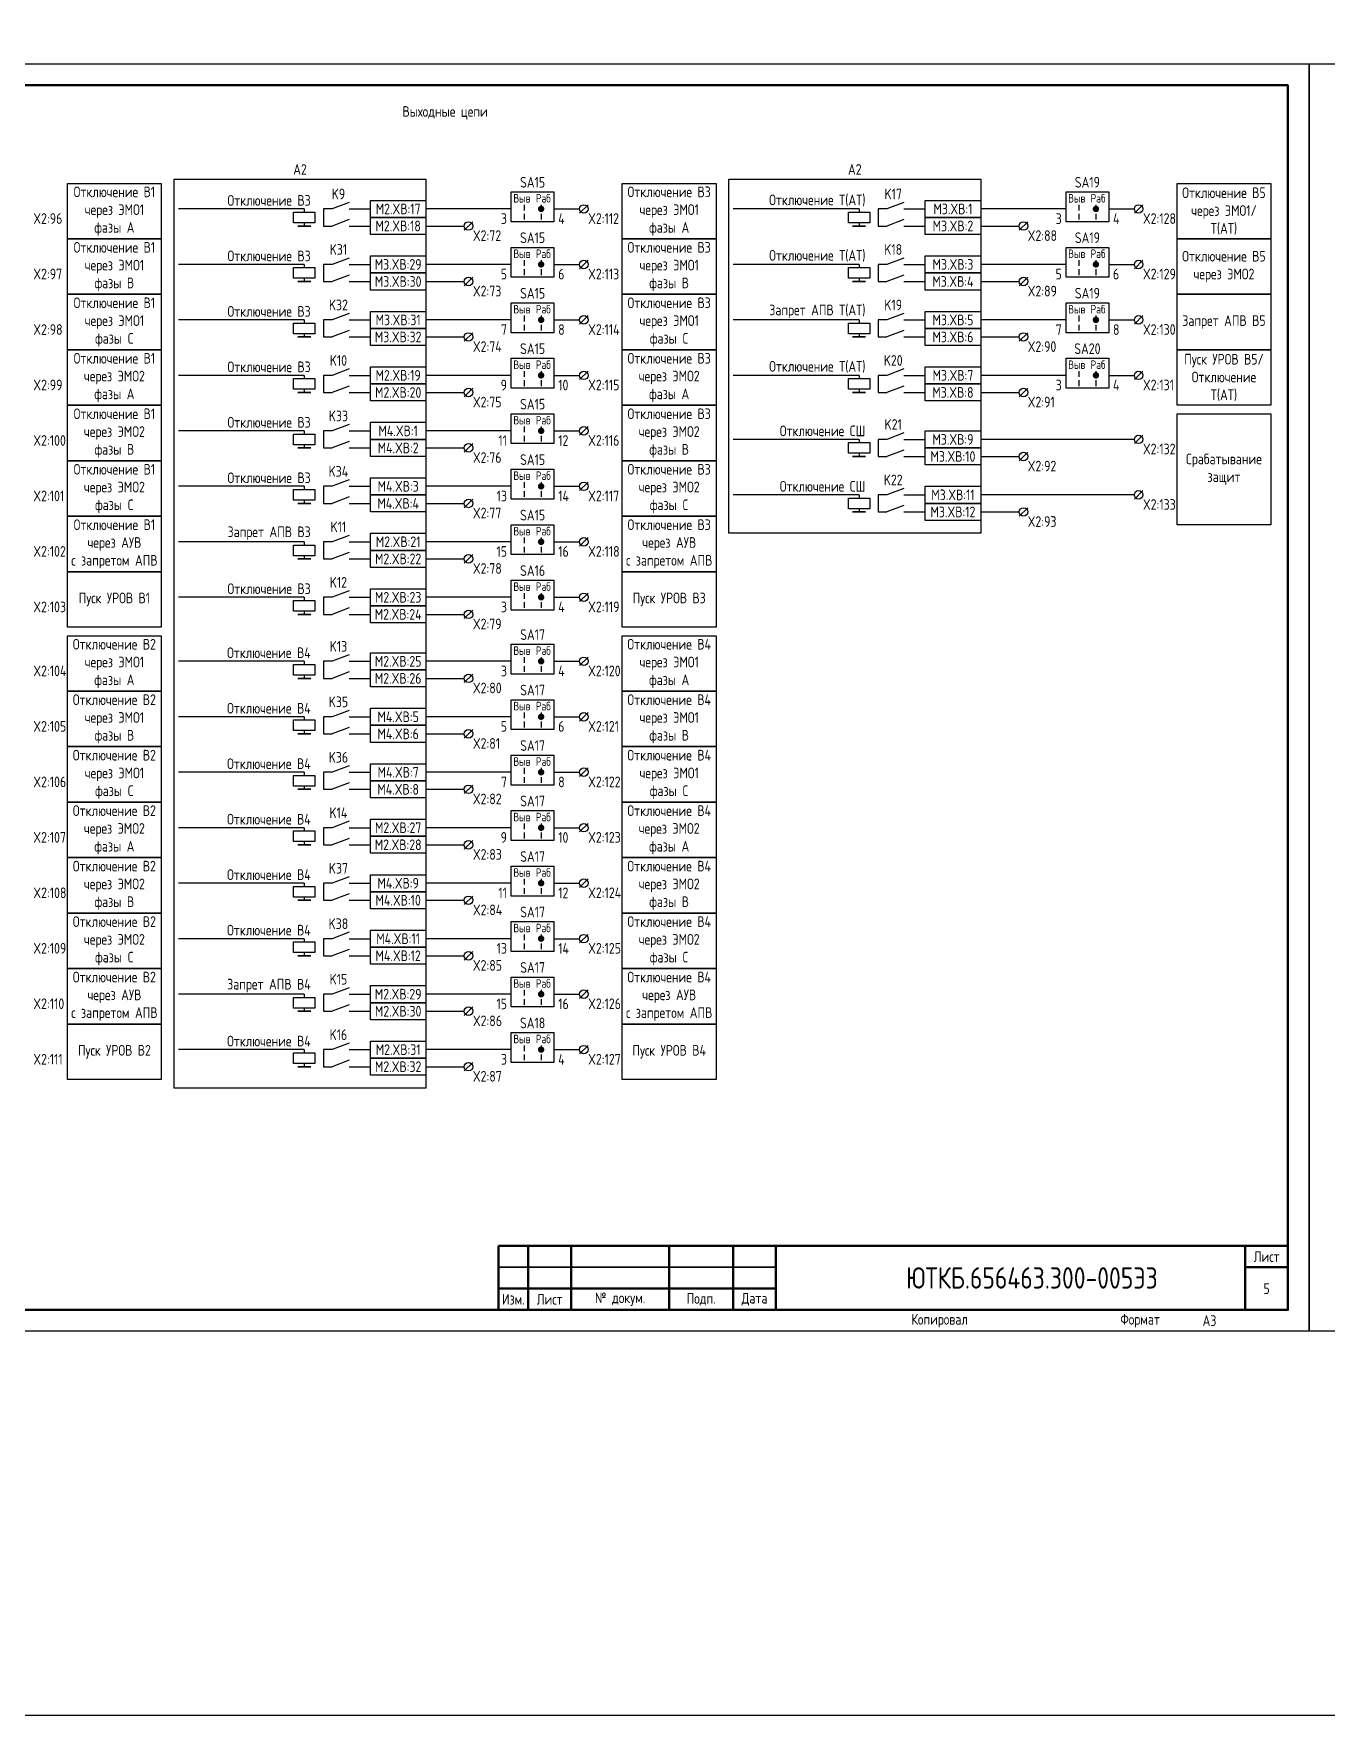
# Model space of a CAD drawing. Header units: millimetres. Extents: x -1102 to 3953, y -90 to 618.
# Drawn here: x 1801.1 to 2104, y -90 to 304.1 of the extents above; entities that cross this region are included whole.
import ezdxf

# ---------------------------------------------------------------- set-up
doc = ezdxf.new("R2010")
doc.units = ezdxf.units.MM
doc.styles.add('Gost_type_A', font='GOST_0.TTF')

# ---------------------------------------------------------------- blocks, each defined once
blk = doc.blocks.new('Формат_А3')
blk.add_lwpolyline([(-420, 297), (0, 297), (0, 0), (-420, 0)], close=True)
at = {"lineweight": 50}
blk.add_lwpolyline([(-400, 292), (-5, 292), (-5, 5), (-400, 5)], close=True, dxfattribs=at)
blk = doc.blocks.new('Штамп малый нижний')
at = {"lineweight": 50}
for points in [[(-185, 15), (-178, 15), (-178, 5), (-185, 5)], [(-178, 15), (-168, 15), (-168, 5), (-178, 5)], [(-168, 15), (-145, 15), (-145, 5), (-168, 5)], [(-145, 15), (-130, 15), (-130, 5), (-145, 5)], [(-130, 15), (-120, 15), (-120, 5), (-130, 5)], [(-120, 15), (-10, 15), (-10, 0), (-120, 0)], [(-10, 15), (0, 15), (0, 10), (-10, 10)], [(-10, 10), (0, 10), (0, 0), (-10, 0)], [(-185, 5), (-178, 5), (-178, 0), (-185, 0)], [(-178, 5), (-168, 5), (-168, 0), (-178, 0)], [(-168, 5), (-145, 5), (-145, 0), (-168, 0)], [(-145, 5), (-130, 5), (-130, 0), (-145, 0)], [(-130, 5), (-120, 5), (-120, 0), (-130, 0)]]:
    blk.add_lwpolyline(points, close=True, dxfattribs=at)
for points in [[(-185, 15), (-178, 15), (-178, 10), (-185, 10)], [(-178, 15), (-168, 15), (-168, 10), (-178, 10)], [(-168, 15), (-145, 15), (-145, 10), (-168, 10)], [(-145, 15), (-130, 15), (-130, 10), (-145, 10)], [(-130, 15), (-120, 15), (-120, 10), (-130, 10)], [(-185, 10), (-178, 10), (-178, 5), (-185, 5)], [(-178, 10), (-168, 10), (-168, 5), (-178, 5)], [(-168, 10), (-145, 10), (-145, 5), (-168, 5)], [(-145, 10), (-130, 10), (-130, 5), (-145, 5)], [(-130, 10), (-120, 10), (-120, 5), (-130, 5)]]:
    blk.add_lwpolyline(points, close=True)
at = {"char_height": 2.5, "style": 'Gost_type_A'}
for s, insert, width, attachment_point in [('Лист', (-5, 12.5), 10, 5), ('№ докум.', (-156.5, 2.5), 23, 5), ('Подп.', (-137.5, 2.5), 15, 5), ('Дата', (-125, 2.5), 10, 5), ('Изм.', (-181.5, 2.5), 7, 5), ('Лист', (-173, 2.5), 10, 5), ('Копировал', (-75, -2.53), 13.1202, 6), ('Формат', (-30, -2.53), 13.1202, 6)]:
    blk.add_mtext(s, dxfattribs=dict(at, insert=insert, width=width, attachment_point=attachment_point))
blk = doc.blocks.new('POINT')
at = {"const_width": 0.75}
blk.add_lwpolyline([(-0.375, 0, 1), (0.375, 0, 1)], format="xyb", close=True, dxfattribs=at)
blk = doc.blocks.new('Переключатель_положение')
for p, q in [((2, 1), (2, -0.34)), ((2, -1.14), (2, -2.49))]:
    blk.add_line(p, q)

msp = doc.modelspace()

# ---------------------------------------------------------------- linework, layer by layer
at = {"ltscale": 4.32}
for p, q in [((1875, 264.5), (1871, 263)), ((2005, 264.5), (2001, 263)), ((1875, 260.5), (1871, 259)), ((2005, 260.5), (2001, 259)), ((1875, 251.5), (1871, 250)), ((2005, 251.5), (2001, 250)), ((1875, 247.5), (1871, 246)), ((2005, 247.5), (2001, 246)), ((1875, 238.5), (1871, 237)), ((2005, 238.5), (2001, 237)), ((1875, 234.5), (1871, 233)), ((2005, 234.5), (2001, 233)), ((1875, 225.5), (1871, 224)), ((2005, 225.5), (2001, 224)), ((1875, 221.5), (1871, 220)), ((2005, 221.5), (2001, 220)), ((1875, 212.5), (1871, 211)), ((2005, 210.5), (2001, 209)), ((1875, 208.5), (1871, 207)), ((2005, 206.5), (2001, 205)), ((1875, 199.5), (1871, 198)), ((2005, 197.5), (2001, 196)), ((1875, 195.5), (1871, 194)), ((2005, 193.5), (2001, 192)), ((1875, 186.5), (1871, 185)), ((1875, 182.5), (1871, 181)), ((1875, 173.5), (1871, 172)), ((1875, 169.5), (1871, 168)), ((1875, 158.5), (1871, 157)), ((1875, 154.5), (1871, 153)), ((1875, 145.5), (1871, 144)), ((1875, 141.5), (1871, 140)), ((1875, 132.5), (1871, 131)), ((1875, 128.5), (1871, 127)), ((1875, 119.5), (1871, 118)), ((1875, 115.5), (1871, 114)), ((1875, 106.5), (1871, 105)), ((1875, 102.5), (1871, 101)), ((1875, 93.5), (1871, 92)), ((1875, 89.5), (1871, 88)), ((1875, 80.5), (1871, 79)), ((1875, 76.5), (1871, 75)), ((1875, 67.5), (1871, 66)), ((1875, 63.5), (1871, 62))]:
    msp.add_line(p, q, dxfattribs=at)
for p, q in [((1864.5, 263), (1835, 263)), ((1864.5, 263), (1864.5, 262.25)), ((1913, 263), (1893, 263)), ((1931.01, 264), (1929.01, 262)), ((1994.5, 263), (1965, 263)), ((1994.5, 263), (1994.5, 262.25)), ((2043, 263), (2023, 263)), ((2061.01, 264), (2059.01, 262)), ((1864.5, 259.75), (1864.5, 259)), ((1893, 259), (1902, 259)), ((1904, 260), (1902, 258)), ((1994.5, 259.75), (1994.5, 259)), ((2023, 259), (2032, 259)), ((2034.01, 260), (2032.01, 258)), ((1864.5, 250), (1835, 250)), ((1864.5, 250), (1864.5, 249.25)), ((1913, 250), (1893, 250)), ((1931.01, 251), (1929.01, 249)), ((1994.5, 250), (1965, 250)), ((1994.5, 250), (1994.5, 249.25)), ((2043, 250), (2023, 250)), ((2061.01, 251), (2059.01, 249)), ((1864.5, 246.75), (1864.5, 246)), ((1893, 246), (1902, 246)), ((1904, 247), (1902, 245)), ((1994.5, 246.75), (1994.5, 246)), ((2023, 246), (2032, 246)), ((2034.01, 247), (2032.01, 245)), ((1864.5, 237), (1835, 237)), ((1864.5, 237), (1864.5, 236.25)), ((1913, 237), (1893, 237)), ((1931.01, 238), (1929.01, 236)), ((1994.5, 237), (1965, 237)), ((1994.5, 237), (1994.5, 236.25)), ((2043, 237), (2023, 237)), ((2061.01, 238), (2059.01, 236)), ((1864.5, 233.75), (1864.5, 233)), ((1893, 233), (1902, 233)), ((1904, 234), (1902, 232)), ((1994.5, 233.75), (1994.5, 233)), ((2023, 233), (2032, 233)), ((2034.01, 234), (2032.01, 232)), ((1931.01, 225), (1929.01, 223)), ((2061.01, 225), (2059.01, 223)), ((1864.5, 224), (1835, 224)), ((1864.5, 224), (1864.5, 223.25)), ((1864.5, 220.75), (1864.5, 220)), ((1913, 224), (1893, 224)), ((1904, 221), (1902, 219)), ((1994.5, 224), (1965, 224)), ((1994.5, 224), (1994.5, 223.25)), ((1994.5, 220.75), (1994.5, 220)), ((2043, 224), (2023, 224)), ((2034.01, 221), (2032.01, 219)), ((1893, 220), (1902, 220)), ((2023, 220), (2032, 220)), ((1864.5, 211), (1835, 211)), ((1864.5, 211), (1864.5, 210.25)), ((1913, 211), (1893, 211)), ((1931.01, 212), (1929.01, 210)), ((1994.5, 209), (1965, 209)), ((1994.5, 209), (1994.5, 208.25)), ((2059, 209), (2023, 209)), ((2061.01, 210), (2059.01, 208)), ((1864.5, 207.75), (1864.5, 207)), ((1893, 207), (1902, 207)), ((1904, 208), (1902, 206)), ((1994.5, 205.75), (1994.5, 205)), ((2023, 205), (2032, 205)), ((2034.01, 206), (2032.01, 204)), ((1864.5, 198), (1835, 198)), ((1864.5, 198), (1864.5, 197.25)), ((1913, 198), (1893, 198)), ((1931.01, 199), (1929.01, 197)), ((1864.5, 194.75), (1864.5, 194)), ((1893, 194), (1902, 194)), ((1904, 195), (1902, 193)), ((1994.5, 196), (1965, 196)), ((1994.5, 196), (1994.5, 195.25)), ((2059, 196), (2023, 196)), ((2061.01, 197), (2059.01, 195)), ((1994.5, 192.75), (1994.5, 192)), ((2023, 192), (2032, 192)), ((2034.01, 193), (2032.01, 191)), ((1931.01, 186), (1929.01, 184)), ((1864.5, 185), (1835, 185)), ((1864.5, 185), (1864.5, 184.25)), ((1864.5, 181.75), (1864.5, 181)), ((1913, 185), (1893, 185)), ((1904, 182), (1902, 180)), ((1893, 181), (1902, 181)), ((1864.5, 172), (1835, 172)), ((1864.5, 172), (1864.5, 171.25)), ((1913, 172), (1893, 172)), ((1931.01, 173), (1929.01, 171)), ((1864.5, 168.75), (1864.5, 168)), ((1893, 168), (1902, 168)), ((1904, 169), (1902, 167)), ((1931.01, 158), (1929.01, 156)), ((1864.5, 157), (1835, 157)), ((1864.5, 157), (1864.5, 156.25)), ((1864.5, 153.75), (1864.5, 153)), ((1913, 157), (1893, 157)), ((1904, 154), (1902, 152)), ((1893, 153), (1902, 153)), ((1864.5, 144), (1835, 144)), ((1864.5, 144), (1864.5, 143.25)), ((1913, 144), (1893, 144)), ((1931.01, 145), (1929.01, 143)), ((1864.5, 140.75), (1864.5, 140)), ((1893, 140), (1902, 140)), ((1904, 141), (1902, 139)), ((1864.5, 131), (1835, 131)), ((1864.5, 131), (1864.5, 130.25)), ((1913, 131), (1893, 131)), ((1931.01, 132), (1929.01, 130)), ((1864.5, 127.75), (1864.5, 127)), ((1893, 127), (1902, 127)), ((1904, 128), (1902, 126)), ((1931.01, 119), (1929.01, 117)), ((1864.5, 118), (1835, 118)), ((1864.5, 118), (1864.5, 117.25)), ((1864.5, 114.75), (1864.5, 114)), ((1913, 118), (1893, 118)), ((1904, 115), (1902, 113)), ((1893, 114), (1902, 114)), ((1864.5, 105), (1835, 105)), ((1864.5, 105), (1864.5, 104.25)), ((1913, 105), (1893, 105)), ((1931.01, 106), (1929.01, 104)), ((1864.5, 101.75), (1864.5, 101)), ((1893, 101), (1902, 101)), ((1904, 102), (1902, 100)), ((1864.5, 92), (1835, 92)), ((1864.5, 92), (1864.5, 91.25)), ((1913, 92), (1893, 92)), ((1931.01, 93), (1929.01, 91)), ((1864.5, 88.75), (1864.5, 88)), ((1893, 88), (1902, 88)), ((1904, 89), (1902, 87)), ((1864.5, 79), (1835, 79)), ((1864.5, 79), (1864.5, 78.25)), ((1913, 79), (1893, 79)), ((1931.01, 80), (1929.01, 78)), ((1864.5, 75.75), (1864.5, 75)), ((1893, 75), (1902, 75)), ((1904, 76), (1902, 74)), ((1931.01, 67), (1929.01, 65)), ((1864.5, 66), (1835, 66)), ((1864.5, 66), (1864.5, 65.25)), ((1913, 66), (1893, 66)), ((1864.5, 62.75), (1864.5, 62)), ((1893, 62), (1902, 62)), ((1904, 63), (1902, 61))]:
    msp.add_line(p, q)
at = {"ltscale": 1.08}
for p, q in [((1871, 263), (1869, 263)), ((1869, 263), (1869, 259)), ((1875, 263), (1880, 263)), ((2001, 263), (1999, 263)), ((1999, 263), (1999, 259)), ((2005, 263), (2010, 263)), ((1869, 259), (1871, 259)), ((1875, 259), (1880, 259)), ((1999, 259), (2001, 259)), ((2005, 259), (2010, 259)), ((1871, 250), (1869, 250)), ((1869, 250), (1869, 246)), ((1875, 250), (1880, 250)), ((2001, 250), (1999, 250)), ((1999, 250), (1999, 246)), ((2005, 250), (2010, 250)), ((1869, 246), (1871, 246)), ((1875, 246), (1880, 246)), ((1999, 246), (2001, 246)), ((2005, 246), (2010, 246)), ((1871, 237), (1869, 237)), ((1869, 237), (1869, 233)), ((1875, 237), (1880, 237)), ((2001, 237), (1999, 237)), ((1999, 237), (1999, 233)), ((2005, 237), (2010, 237)), ((1869, 233), (1871, 233)), ((1875, 233), (1880, 233)), ((1999, 233), (2001, 233)), ((2005, 233), (2010, 233)), ((1871, 224), (1869, 224)), ((1869, 224), (1869, 220)), ((1875, 224), (1880, 224)), ((2001, 224), (1999, 224)), ((1999, 224), (1999, 220)), ((2005, 224), (2010, 224)), ((1869, 220), (1871, 220)), ((1875, 220), (1880, 220)), ((1999, 220), (2001, 220)), ((2005, 220), (2010, 220)), ((1871, 211), (1869, 211)), ((1869, 211), (1869, 207)), ((1875, 211), (1880, 211)), ((2001, 209), (1999, 209)), ((1999, 209), (1999, 205)), ((2005, 209), (2010, 209)), ((1869, 207), (1871, 207)), ((1875, 207), (1880, 207)), ((1999, 205), (2001, 205)), ((2005, 205), (2010, 205)), ((1871, 198), (1869, 198)), ((1869, 198), (1869, 194)), ((1875, 198), (1880, 198)), ((1869, 194), (1871, 194)), ((1875, 194), (1880, 194)), ((2001, 196), (1999, 196)), ((1999, 196), (1999, 192)), ((2005, 196), (2010, 196)), ((1999, 192), (2001, 192)), ((2005, 192), (2010, 192)), ((1871, 185), (1869, 185)), ((1869, 185), (1869, 181)), ((1875, 185), (1880, 185)), ((1869, 181), (1871, 181)), ((1875, 181), (1880, 181)), ((1871, 172), (1869, 172)), ((1869, 172), (1869, 168)), ((1875, 172), (1880, 172)), ((1869, 168), (1871, 168)), ((1875, 168), (1880, 168)), ((1871, 157), (1869, 157)), ((1869, 157), (1869, 153)), ((1875, 157), (1880, 157)), ((1869, 153), (1871, 153)), ((1875, 153), (1880, 153)), ((1871, 144), (1869, 144)), ((1869, 144), (1869, 140)), ((1875, 144), (1880, 144)), ((1869, 140), (1871, 140)), ((1875, 140), (1880, 140)), ((1871, 131), (1869, 131)), ((1869, 131), (1869, 127)), ((1875, 131), (1880, 131)), ((1869, 127), (1871, 127)), ((1875, 127), (1880, 127)), ((1871, 118), (1869, 118)), ((1869, 118), (1869, 114)), ((1875, 118), (1880, 118)), ((1869, 114), (1871, 114)), ((1875, 114), (1880, 114)), ((1871, 105), (1869, 105)), ((1869, 105), (1869, 101)), ((1875, 105), (1880, 105)), ((1869, 101), (1871, 101)), ((1875, 101), (1880, 101)), ((1871, 92), (1869, 92)), ((1869, 92), (1869, 88)), ((1875, 92), (1880, 92)), ((1869, 88), (1871, 88)), ((1875, 88), (1880, 88)), ((1871, 79), (1869, 79)), ((1869, 79), (1869, 75)), ((1875, 79), (1880, 79)), ((1869, 75), (1871, 75)), ((1875, 75), (1880, 75)), ((1871, 66), (1869, 66)), ((1869, 66), (1869, 62)), ((1875, 66), (1880, 66)), ((1869, 62), (1871, 62)), ((1875, 62), (1880, 62))]:
    msp.add_line(p, q, dxfattribs=at)
at = {"ltscale": 4}
for p, q in [((1923, 263), (1929.01, 263)), ((2053, 263), (2059.01, 263)), ((1923, 250), (1929.01, 250)), ((2053, 250), (2059.01, 250)), ((1923, 237), (1929.01, 237)), ((2053, 237), (2059.01, 237)), ((1923, 224), (1929.01, 224)), ((2053, 224), (2059.01, 224)), ((1923, 211), (1929.01, 211)), ((1923, 198), (1929.01, 198)), ((1923, 185), (1929.01, 185)), ((1923, 172), (1929.01, 172)), ((1923, 157), (1929.01, 157)), ((1923, 144), (1929.01, 144)), ((1923, 131), (1929.01, 131)), ((1923, 118), (1929.01, 118)), ((1923, 105), (1929.01, 105)), ((1923, 92), (1929.01, 92)), ((1923, 79), (1929.01, 79)), ((1923, 66), (1929.01, 66))]:
    msp.add_line(p, q, dxfattribs=at)
for points in [[(-1102, 618), (3953, 618), (3953, -90), (-1102, -90)], [(1809, 269), (1831, 269), (1831, 256), (1809, 256)], [(1834, 270), (1893, 270), (1893, 57), (1834, 57)], [(1939, 269), (1961, 269), (1961, 256), (1939, 256)], [(1964, 270), (2023, 270), (2023, 187), (1964, 187)], [(2069, 269), (2091, 269), (2091, 256), (2069, 256)], [(1880, 265), (1893, 265), (1893, 261), (1880, 261)], [(1913, 267), (1923, 267), (1923, 260), (1913, 260)], [(2010, 265), (2023, 265), (2023, 261), (2010, 261)], [(2043, 267), (2053, 267), (2053, 260), (2043, 260)], [(1867, 262.25), (1867, 259.75), (1862, 259.75), (1862, 262.25)], [(1880, 261), (1893, 261), (1893, 257), (1880, 257)], [(1997, 262.25), (1997, 259.75), (1992, 259.75), (1992, 262.25)], [(2010, 261), (2023, 261), (2023, 257), (2010, 257)], [(1866, 259), (1863, 259)], [(1996, 259), (1993, 259)], [(1809, 256), (1831, 256), (1831, 243), (1809, 243)], [(1913, 254), (1923, 254), (1923, 247), (1913, 247)], [(1939, 256), (1961, 256), (1961, 243), (1939, 243)], [(2043, 254), (2053, 254), (2053, 247), (2043, 247)], [(2069, 256), (2091, 256), (2091, 243), (2069, 243)], [(1867, 249.25), (1867, 246.75), (1862, 246.75), (1862, 249.25)], [(1880, 252), (1893, 252), (1893, 248), (1880, 248)], [(1997, 249.25), (1997, 246.75), (1992, 246.75), (1992, 249.25)], [(2010, 252), (2023, 252), (2023, 248), (2010, 248)], [(1866, 246), (1863, 246)], [(1880, 248), (1893, 248), (1893, 244), (1880, 244)], [(1996, 246), (1993, 246)], [(2010, 248), (2023, 248), (2023, 244), (2010, 244)], [(1809, 243), (1831, 243), (1831, 230), (1809, 230)], [(1913, 241), (1923, 241), (1923, 234), (1913, 234)], [(1939, 243), (1961, 243), (1961, 230), (1939, 230)], [(2043, 241), (2053, 241), (2053, 234), (2043, 234)], [(2069, 243), (2091, 243), (2091, 230), (2069, 230)], [(1880, 239), (1893, 239), (1893, 235), (1880, 235)], [(2010, 239), (2023, 239), (2023, 235), (2010, 235)], [(1867, 236.25), (1867, 233.75), (1862, 233.75), (1862, 236.25)], [(1866, 233), (1863, 233)], [(1880, 235), (1893, 235), (1893, 231), (1880, 231)], [(1997, 236.25), (1997, 233.75), (1992, 233.75), (1992, 236.25)], [(1996, 233), (1993, 233)], [(2010, 235), (2023, 235), (2023, 231), (2010, 231)], [(1809, 230), (1831, 230), (1831, 217), (1809, 217)], [(1939, 230), (1961, 230), (1961, 217), (1939, 217)], [(2069, 230), (2091, 230), (2091, 217), (2069, 217)], [(1880, 226), (1893, 226), (1893, 222), (1880, 222)], [(1913, 228), (1923, 228), (1923, 221), (1913, 221)], [(2010, 226), (2023, 226), (2023, 222), (2010, 222)], [(2043, 228), (2053, 228), (2053, 221), (2043, 221)], [(1867, 223.25), (1867, 220.75), (1862, 220.75), (1862, 223.25)], [(1880, 222), (1893, 222), (1893, 218), (1880, 218)], [(1997, 223.25), (1997, 220.75), (1992, 220.75), (1992, 223.25)], [(2010, 222), (2023, 222), (2023, 218), (2010, 218)], [(1809, 217), (1831, 217), (1831, 204), (1809, 204)], [(1866, 220), (1863, 220)], [(1939, 217), (1961, 217), (1961, 204), (1939, 204)], [(1996, 220), (1993, 220)], [(1880, 213), (1893, 213), (1893, 209), (1880, 209)], [(1913, 215), (1923, 215), (1923, 208), (1913, 208)], [(2069, 215), (2091, 215), (2091, 189), (2069, 189)], [(1867, 210.25), (1867, 207.75), (1862, 207.75), (1862, 210.25)], [(1880, 209), (1893, 209), (1893, 205), (1880, 205)], [(2010, 211), (2023, 211), (2023, 207), (2010, 207)], [(1866, 207), (1863, 207)], [(1997, 208.25), (1997, 205.75), (1992, 205.75), (1992, 208.25)], [(1996, 205), (1993, 205)], [(2010, 207), (2023, 207), (2023, 203), (2010, 203)], [(1809, 204), (1831, 204), (1831, 191), (1809, 191)], [(1913, 202), (1923, 202), (1923, 195), (1913, 195)], [(1939, 204), (1961, 204), (1961, 191), (1939, 191)], [(1867, 197.25), (1867, 194.75), (1862, 194.75), (1862, 197.25)], [(1880, 200), (1893, 200), (1893, 196), (1880, 196)], [(2010, 198), (2023, 198), (2023, 194), (2010, 194)], [(1866, 194), (1863, 194)], [(1880, 196), (1893, 196), (1893, 192), (1880, 192)], [(1997, 195.25), (1997, 192.75), (1992, 192.75), (1992, 195.25)], [(2010, 194), (2023, 194), (2023, 190), (2010, 190)], [(1809, 191), (1831, 191), (1831, 178), (1809, 178)], [(1939, 191), (1961, 191), (1961, 178), (1939, 178)], [(1996, 192), (1993, 192)], [(1880, 187), (1893, 187), (1893, 183), (1880, 183)], [(1913, 189), (1923, 189), (1923, 182), (1913, 182)], [(1867, 184.25), (1867, 181.75), (1862, 181.75), (1862, 184.25)], [(1880, 183), (1893, 183), (1893, 179), (1880, 179)], [(1809, 178), (1831, 178), (1831, 165), (1809, 165)], [(1866, 181), (1863, 181)], [(1939, 178), (1961, 178), (1961, 165), (1939, 165)], [(1880, 174), (1893, 174), (1893, 170), (1880, 170)], [(1913, 176), (1923, 176), (1923, 169), (1913, 169)], [(1867, 171.25), (1867, 168.75), (1862, 168.75), (1862, 171.25)], [(1880, 170), (1893, 170), (1893, 166), (1880, 166)], [(1866, 168), (1863, 168)], [(1809, 163), (1831, 163), (1831, 150), (1809, 150)], [(1939, 163), (1961, 163), (1961, 150), (1939, 150)], [(1880, 159), (1893, 159), (1893, 155), (1880, 155)], [(1913, 161), (1923, 161), (1923, 154), (1913, 154)], [(1867, 156.25), (1867, 153.75), (1862, 153.75), (1862, 156.25)], [(1880, 155), (1893, 155), (1893, 151), (1880, 151)], [(1809, 150), (1831, 150), (1831, 137), (1809, 137)], [(1866, 153), (1863, 153)], [(1939, 150), (1961, 150), (1961, 137), (1939, 137)], [(1880, 146), (1893, 146), (1893, 142), (1880, 142)], [(1913, 148), (1923, 148), (1923, 141), (1913, 141)], [(1867, 143.25), (1867, 140.75), (1862, 140.75), (1862, 143.25)], [(1880, 142), (1893, 142), (1893, 138), (1880, 138)], [(1866, 140), (1863, 140)], [(1809, 137), (1831, 137), (1831, 124), (1809, 124)], [(1913, 135), (1923, 135), (1923, 128), (1913, 128)], [(1939, 137), (1961, 137), (1961, 124), (1939, 124)], [(1867, 130.25), (1867, 127.75), (1862, 127.75), (1862, 130.25)], [(1880, 133), (1893, 133), (1893, 129), (1880, 129)], [(1866, 127), (1863, 127)], [(1880, 129), (1893, 129), (1893, 125), (1880, 125)], [(1809, 124), (1831, 124), (1831, 111), (1809, 111)], [(1939, 124), (1961, 124), (1961, 111), (1939, 111)], [(1880, 120), (1893, 120), (1893, 116), (1880, 116)], [(1913, 122), (1923, 122), (1923, 115), (1913, 115)], [(1867, 117.25), (1867, 114.75), (1862, 114.75), (1862, 117.25)], [(1880, 116), (1893, 116), (1893, 112), (1880, 112)], [(1809, 111), (1831, 111), (1831, 98), (1809, 98)], [(1866, 114), (1863, 114)], [(1939, 111), (1961, 111), (1961, 98), (1939, 98)], [(1880, 107), (1893, 107), (1893, 103), (1880, 103)], [(1913, 109), (1923, 109), (1923, 102), (1913, 102)], [(1867, 104.25), (1867, 101.75), (1862, 101.75), (1862, 104.25)], [(1880, 103), (1893, 103), (1893, 99), (1880, 99)], [(1866, 101), (1863, 101)], [(1809, 98), (1831, 98), (1831, 85), (1809, 85)], [(1913, 96), (1923, 96), (1923, 89), (1913, 89)], [(1939, 98), (1961, 98), (1961, 85), (1939, 85)], [(1867, 91.25), (1867, 88.75), (1862, 88.75), (1862, 91.25)], [(1880, 94), (1893, 94), (1893, 90), (1880, 90)], [(1866, 88), (1863, 88)], [(1880, 90), (1893, 90), (1893, 86), (1880, 86)], [(1809, 85), (1831, 85), (1831, 72), (1809, 72)], [(1913, 83), (1923, 83), (1923, 76), (1913, 76)], [(1939, 85), (1961, 85), (1961, 72), (1939, 72)], [(1880, 81), (1893, 81), (1893, 77), (1880, 77)], [(1867, 78.25), (1867, 75.75), (1862, 75.75), (1862, 78.25)], [(1866, 75), (1863, 75)], [(1880, 77), (1893, 77), (1893, 73), (1880, 73)], [(1809, 72), (1831, 72), (1831, 59), (1809, 59)], [(1939, 72), (1961, 72), (1961, 59), (1939, 59)], [(1880, 68), (1893, 68), (1893, 64), (1880, 64)], [(1913, 70), (1923, 70), (1923, 63), (1913, 63)], [(1867, 65.25), (1867, 62.75), (1862, 62.75), (1862, 65.25)], [(1880, 64), (1893, 64), (1893, 60), (1880, 60)], [(1866, 62), (1863, 62)]]:
    msp.add_lwpolyline(points, close=True)
for centre in [(1930.01, 263), (2060.01, 263), (1903, 259), (2033.01, 259), (1930.01, 250), (2060.01, 250), (1903, 246), (2033.01, 246), (1930.01, 237), (2060.01, 237), (1903, 233), (2033.01, 233), (1930.01, 224), (2060.01, 224), (1903, 220), (2033.01, 220), (1930.01, 211), (2060.01, 209), (1903, 207), (2033.01, 205), (1930.01, 198), (1903, 194), (2060.01, 196), (2033.01, 192), (1930.01, 185), (1903, 181), (1930.01, 172), (1903, 168), (1930.01, 157), (1903, 153), (1930.01, 144), (1903, 140), (1930.01, 131), (1903, 127), (1930.01, 118), (1903, 114), (1930.01, 105), (1903, 101), (1930.01, 92), (1903, 88), (1930.01, 79), (1903, 75), (1930.01, 66), (1903, 62)]:
    msp.add_circle(centre, 1)

# ---------------------------------------------------------------- block references
for name, p in [('Формат_А3', (2100, 0)), ('Формат_А3', (2520, 0)), ('Переключатель_положение', (1914, 263)), ('POINT', (1920, 263)), ('Переключатель_положение', (1918, 263)), ('Переключатель_положение', (2044, 263)), ('POINT', (2050, 263)), ('Переключатель_положение', (2048, 263)), ('Переключатель_положение', (1914, 250)), ('POINT', (1920, 250)), ('Переключатель_положение', (1918, 250)), ('Переключатель_положение', (2044, 250)), ('POINT', (2050, 250)), ('Переключатель_положение', (2048, 250)), ('Переключатель_положение', (1914, 237)), ('POINT', (1920, 237)), ('Переключатель_положение', (1918, 237)), ('Переключатель_положение', (2044, 237)), ('POINT', (2050, 237)), ('Переключатель_положение', (2048, 237)), ('Переключатель_положение', (1914, 224)), ('POINT', (1920, 224)), ('Переключатель_положение', (1918, 224)), ('Переключатель_положение', (2044, 224)), ('POINT', (2050, 224)), ('Переключатель_положение', (2048, 224)), ('Переключатель_положение', (1914, 211)), ('POINT', (1920, 211)), ('Переключатель_положение', (1918, 211)), ('Переключатель_положение', (1914, 198)), ('POINT', (1920, 198)), ('Переключатель_положение', (1918, 198)), ('Переключатель_положение', (1914, 185)), ('POINT', (1920, 185)), ('Переключатель_положение', (1918, 185)), ('Переключатель_положение', (1914, 172)), ('POINT', (1920, 172)), ('Переключатель_положение', (1918, 172)), ('Переключатель_положение', (1914, 157)), ('POINT', (1920, 157)), ('Переключатель_положение', (1918, 157)), ('Переключатель_положение', (1914, 144)), ('POINT', (1920, 144)), ('Переключатель_положение', (1918, 144)), ('Переключатель_положение', (1914, 131)), ('POINT', (1920, 131)), ('Переключатель_положение', (1918, 131)), ('Переключатель_положение', (1914, 118)), ('POINT', (1920, 118)), ('Переключатель_положение', (1918, 118)), ('Переключатель_положение', (1914, 105)), ('POINT', (1920, 105)), ('Переключатель_положение', (1918, 105)), ('Переключатель_положение', (1914, 92)), ('POINT', (1920, 92)), ('Переключатель_положение', (1918, 92)), ('Переключатель_положение', (1914, 79)), ('POINT', (1920, 79)), ('Переключатель_положение', (1918, 79)), ('Переключатель_положение', (1914, 66)), ('Переключатель_положение', (1918, 66)), ('POINT', (1920, 66)), ('Штамп малый нижний', (2095, 5))]:
    msp.add_blockref(name, p)

# ---------------------------------------------------------------- texts
at = {"char_height": 2.5, "line_spacing_factor": 0.9, "style": 'Gost_type_A'}
for s, insert, width, attachment_point in [('Выходные цепи', (1897.5, 285.5), 127, 5), ('A2', (1863.5, 271), 59, 8), ('A2', (1993.5, 271), 59, 8), ('X2:72', (1904, 258), 8, 1), ('X2:88', (2034.01, 258), 8, 1), ('X2:73', (1904, 245), 8, 1), ('X2:89', (2034.01, 245), 8, 1), ('X2:74', (1904, 232), 8, 1), ('X2:90', (2034.01, 232), 8, 1), ('X2:75', (1904, 219), 8, 1), ('X2:91', (2034.01, 219), 8, 1), ('X2:76', (1904, 206), 8, 1), ('X2:92', (2034.01, 204), 8, 1), ('X2:77', (1904, 193), 8, 1), ('X2:93', (2034.01, 191), 8, 1), ('X2:78', (1904, 180), 8, 1), ('X2:79', (1904, 167), 8, 1), ('X2:80', (1904, 152), 8, 1), ('X2:81', (1904, 139), 8, 1), ('X2:82', (1904, 126), 8, 1), ('X2:83', (1904, 113), 8, 1), ('X2:84', (1904, 100), 8, 1), ('X2:85', (1904, 87), 8, 1), ('X2:86', (1904, 74), 8, 1), ('X2:87', (1904, 61), 8, 1)]:
    msp.add_mtext(s, dxfattribs=dict(at, insert=insert, width=width, attachment_point=attachment_point))
at = {"style": 'Gost_type_A'}
for s, insert, char_height, width, attachment_point in [('Отключение В1\\Pчерез ЭМО1\\Pфазы A', (1820, 262.5), 2.5, 21.9988, 5), ('SA15', (1918, 268), 2.5, 10, 8), ('Отключение В3\\Pчерез ЭМО1\\Pфазы A', (1950, 262.5), 2.5, 21.9988, 5), ('SA19', (2048, 268), 2.5, 10, 8), ('Отключение В5 через ЭМО1/\\PТ(АТ)', (2080, 262.5), 2.5, 21.9988, 5), ('Отключение В3', (1866, 265), 2.5, 31.0015, 6), ('K9', (1872.5, 266.5), 2.5, 5, 5), ('M2.XВ:17', (1886.5, 263), 2.5, 13, 5), ('Выв', (1915.5, 265.5), 2, 5, 5), ('Раб', (1920.5, 265.5), 2, 5, 5), ('Отключение Т(АТ)', (1996, 265), 2.5, 31.0015, 6), ('K17', (2002.5, 266.5), 2.5, 5, 5), ('M3.XВ:1', (2016.5, 263), 2.5, 13, 5), ('Выв', (2045.5, 265.5), 2, 5, 5), ('Раб', (2050.5, 265.5), 2, 5, 5), ('M2.XВ:18', (1886.5, 259), 2.5, 13, 5), ('3', (1912, 261.98), 2.5, 5, 3), ('4', (1924, 261.98), 2.5, 5, 1), ('M3.XВ:2', (2016.5, 259), 2.5, 13, 5), ('3', (2042, 261.98), 2.5, 5, 3), ('4', (2054, 261.98), 2.5, 5, 1), ('SA15', (1918, 255), 2.5, 10, 8), ('SA19', (2048, 255), 2.5, 10, 8), ('Отключение В1\\Pчерез ЭМО1\\Pфазы B', (1820, 249.5), 2.5, 21.9988, 5), ('K31', (1872.5, 253.5), 2.5, 5, 5), ('Выв', (1915.5, 252.5), 2, 5, 5), ('Раб', (1920.5, 252.5), 2, 5, 5), ('Отключение В3\\Pчерез ЭМО1\\Pфазы B', (1950, 249.5), 2.5, 21.9988, 5), ('Отключение Т(АТ)', (1996, 252), 2.5, 31.0015, 6), ('K18', (2002.5, 253.5), 2.5, 5, 5), ('Выв', (2045.5, 252.5), 2, 5, 5), ('Раб', (2050.5, 252.5), 2, 5, 5), ('Отключение В5 через ЭМО2', (2080, 249.5), 2.5, 21.9988, 5), ('M3.XВ:29', (1886.5, 250), 2.5, 13, 5), ('5', (1912, 248.98), 2.5, 5, 3), ('6', (1924, 248.98), 2.5, 5, 1), ('M3.XВ:3', (2016.5, 250), 2.5, 13, 5), ('5', (2042, 248.98), 2.5, 5, 3), ('6', (2054, 248.98), 2.5, 5, 1), ('M3.XВ:30', (1886.5, 246), 2.5, 13, 5), ('SA15', (1918, 242), 2.5, 10, 8), ('M3.XВ:4', (2016.5, 246), 2.5, 13, 5), ('SA19', (2048, 242), 2.5, 10, 8), ('Отключение В1\\Pчерез ЭМО1\\Pфазы C', (1820, 236.5), 2.5, 21.9988, 5), ('K32', (1872.5, 240.5), 2.5, 5, 5), ('Выв', (1915.5, 239.5), 2, 5, 5), ('Раб', (1920.5, 239.5), 2, 5, 5), ('Отключение В3\\Pчерез ЭМО1\\Pфазы C', (1950, 236.5), 2.5, 21.9988, 5), ('Запрет АПВ Т(АТ)', (1996, 239), 2.5, 31.0015, 6), ('K19', (2002.5, 240.5), 2.5, 5, 5), ('Выв', (2045.5, 239.5), 2, 5, 5), ('Раб', (2050.5, 239.5), 2, 5, 5), ('M3.XВ:31', (1886.5, 237), 2.5, 13, 5), ('M3.XВ:5', (2016.5, 237), 2.5, 13, 5), ('Запрет АПВ В5 ', (2080, 236.5), 2.5, 21.9988, 5), ('M3.XВ:32', (1886.5, 233), 2.5, 13, 5), ('7', (1912, 235.98), 2.5, 5, 3), ('8', (1924, 235.98), 2.5, 5, 1), ('M3.XВ:6', (2016.5, 233), 2.5, 13, 5), ('7', (2042, 235.98), 2.5, 5, 3), ('8', (2054, 235.98), 2.5, 5, 1), ('Отключение В1\\Pчерез ЭМО2\\Pфазы A', (1820, 223.5), 2.5, 21.9988, 5), ('K10', (1872.5, 227.5), 2.5, 5, 5), ('SA15', (1918, 229), 2.5, 10, 8), ('Отключение В3\\Pчерез ЭМО2\\Pфазы A', (1950, 223.5), 2.5, 21.9988, 5), ('K20', (2002.5, 227.5), 2.5, 5, 5), ('SA20', (2048, 229), 2.5, 10, 8), ('Пуск УРОВ В5/\\PОтключение\\PТ(АТ)', (2080, 223.5), 2.5, 21.9988, 5), ('Отключение В3', (1866, 226), 2.5, 31.0015, 6), ('M2.XВ:19', (1886.5, 224), 2.5, 13, 5), ('Выв', (1915.5, 226.5), 2, 5, 5), ('Раб', (1920.5, 226.5), 2, 5, 5), ('Отключение Т(АТ)', (1996, 226), 2.5, 31.0015, 6), ('M3.XВ:7', (2016.5, 224), 2.5, 13, 5), ('Выв', (2045.5, 226.5), 2, 5, 5), ('Раб', (2050.5, 226.5), 2, 5, 5), ('M2.XВ:20', (1886.5, 220), 2.5, 13, 5), ('9', (1912, 222.98), 2.5, 5, 3), ('10', (1924, 222.98), 2.5, 5, 1), ('M3.XВ:8', (2016.5, 220), 2.5, 13, 5), ('3', (2042, 222.98), 2.5, 5, 3), ('4', (2054, 222.98), 2.5, 5, 1), ('SA15', (1918, 216), 2.5, 10, 8), ('Отключение В1\\Pчерез ЭМО2\\Pфазы B', (1820, 210.5), 2.5, 21.9988, 5), ('K33', (1872.5, 214.5), 2.5, 5, 5), ('Выв', (1915.5, 213.5), 2, 5, 5), ('Раб', (1920.5, 213.5), 2, 5, 5), ('Отключение В3\\Pчерез ЭМО2\\Pфазы B', (1950, 210.5), 2.5, 21.9988, 5), ('K21', (2002.5, 212.5), 2.5, 5, 5), ('M4.XВ:1', (1886.5, 211), 2.5, 13, 5), ('11', (1912, 209.98), 2.5, 5, 3), ('12', (1924, 209.98), 2.5, 5, 1), ('Отключение СШ', (1996, 211), 2.5, 31.0015, 6), ('M3.XВ:9', (2016.5, 209), 2.5, 13, 5), ('M4.XВ:2', (1886.5, 207), 2.5, 13, 5), ('SA15', (1918, 203), 2.5, 10, 8), ('M3.XВ:10', (2016.5, 205), 2.5, 13, 5), ('Срабатывание защит ', (2080, 202), 2.5, 21.9988, 5), ('Отключение В1\\Pчерез ЭМО2\\Pфазы C', (1820, 197.5), 2.5, 21.9988, 5), ('K34', (1872.5, 201.5), 2.5, 5, 5), ('Выв', (1915.5, 200.5), 2, 5, 5), ('Раб', (1920.5, 200.5), 2, 5, 5), ('Отключение В3\\Pчерез ЭМО2\\Pфазы C', (1950, 197.5), 2.5, 21.9988, 5), ('M4.XВ:3', (1886.5, 198), 2.5, 13, 5), ('Отключение СШ', (1996, 198), 2.5, 31.0015, 6), ('K22', (2002.5, 199.5), 2.5, 5, 5), ('M3.XВ:11', (2016.5, 196), 2.5, 13, 5), ('M4.XВ:4', (1886.5, 194), 2.5, 13, 5), ('13', (1912, 196.98), 2.5, 5, 3), ('14', (1924, 196.98), 2.5, 5, 1), ('M3.XВ:12', (2016.5, 192), 2.5, 13, 5), ('Отключение В1 через АУВ\\Pс запретом АПВ', (1820, 184.5), 2.5, 21.9988, 5), ('K11', (1872.5, 188.5), 2.5, 5, 5), ('SA15', (1918, 190), 2.5, 10, 8), ('Отключение В3 через АУВ\\Pс запретом АПВ', (1950, 184.5), 2.5, 21.9988, 5), ('Запрет АПВ В3', (1866, 187), 2.5, 31.0015, 6), ('M2.XВ:21', (1886.5, 185), 2.5, 13, 5), ('Выв', (1915.5, 187.5), 2, 5, 5), ('Раб', (1920.5, 187.5), 2, 5, 5), ('M2.XВ:22', (1886.5, 181), 2.5, 13, 5), ('15', (1912, 183.98), 2.5, 5, 3), ('16', (1924, 183.98), 2.5, 5, 1), ('SA16', (1918, 177), 2.5, 10, 8), ('Отключение В3', (1866, 174), 2.5, 31.0015, 6), ('K12', (1872.5, 175.5), 2.5, 5, 5), ('Выв', (1915.5, 174.5), 2, 5, 5), ('Раб', (1920.5, 174.5), 2, 5, 5), ('Пуск УРОВ В1', (1820, 171.5), 2.5, 21.9988, 5), ('M2.XВ:23', (1886.5, 172), 2.5, 13, 5), ('3', (1912, 170.98), 2.5, 5, 3), ('4', (1924, 170.98), 2.5, 5, 1), ('Пуск УРОВ В3', (1950, 171.5), 2.5, 21.9988, 5), ('M2.XВ:24', (1886.5, 168), 2.5, 13, 5), ('Отключение В2\\Pчерез ЭМО1\\Pфазы A', (1820, 156.5), 2.5, 21.9988, 5), ('K13', (1872.5, 160.5), 2.5, 5, 5), ('SA17', (1918, 162), 2.5, 10, 8), ('Отключение В4\\Pчерез ЭМО1\\Pфазы A', (1950, 156.5), 2.5, 21.9988, 5), ('Отключение В4', (1866, 159), 2.5, 31.0015, 6), ('M2.XВ:25', (1886.5, 157), 2.5, 13, 5), ('Выв', (1915.5, 159.5), 2, 5, 5), ('Раб', (1920.5, 159.5), 2, 5, 5), ('M2.XВ:26', (1886.5, 153), 2.5, 13, 5), ('3', (1912, 155.98), 2.5, 5, 3), ('4', (1924, 155.98), 2.5, 5, 1), ('SA17', (1918, 149), 2.5, 10, 8), ('Отключение В2\\Pчерез ЭМО1\\Pфазы B', (1820, 143.5), 2.5, 21.9988, 5), ('K35', (1872.5, 147.5), 2.5, 5, 5), ('Выв', (1915.5, 146.5), 2, 5, 5), ('Раб', (1920.5, 146.5), 2, 5, 5), ('Отключение В4\\Pчерез ЭМО1\\Pфазы B', (1950, 143.5), 2.5, 21.9988, 5), ('M4.XВ:5', (1886.5, 144), 2.5, 13, 5), ('5', (1912, 142.98), 2.5, 5, 3), ('6', (1924, 142.98), 2.5, 5, 1), ('M4.XВ:6', (1886.5, 140), 2.5, 13, 5), ('SA17', (1918, 136), 2.5, 10, 8), ('Отключение В2\\Pчерез ЭМО1\\Pфазы C', (1820, 130.5), 2.5, 21.9988, 5), ('K36', (1872.5, 134.5), 2.5, 5, 5), ('Выв', (1915.5, 133.5), 2, 5, 5), ('Раб', (1920.5, 133.5), 2, 5, 5), ('Отключение В4\\Pчерез ЭМО1\\Pфазы C', (1950, 130.5), 2.5, 21.9988, 5), ('M4.XВ:7', (1886.5, 131), 2.5, 13, 5), ('M4.XВ:8', (1886.5, 127), 2.5, 13, 5), ('7', (1912, 129.98), 2.5, 5, 3), ('8', (1924, 129.98), 2.5, 5, 1), ('Отключение В2\\Pчерез ЭМО2\\Pфазы A', (1820, 117.5), 2.5, 21.9988, 5), ('K14', (1872.5, 121.5), 2.5, 5, 5), ('SA17', (1918, 123), 2.5, 10, 8), ('Отключение В4\\Pчерез ЭМО2\\Pфазы A', (1950, 117.5), 2.5, 21.9988, 5), ('Отключение В4', (1866, 120), 2.5, 31.0015, 6), ('M2.XВ:27', (1886.5, 118), 2.5, 13, 5), ('Выв', (1915.5, 120.5), 2, 5, 5), ('Раб', (1920.5, 120.5), 2, 5, 5), ('M2.XВ:28', (1886.5, 114), 2.5, 13, 5), ('9', (1912, 116.98), 2.5, 5, 3), ('10', (1924, 116.98), 2.5, 5, 1), ('SA17', (1918, 110), 2.5, 10, 8), ('Отключение В2\\Pчерез ЭМО2\\Pфазы B', (1820, 104.5), 2.5, 21.9988, 5), ('K37', (1872.5, 108.5), 2.5, 5, 5), ('Выв', (1915.5, 107.5), 2, 5, 5), ('Раб', (1920.5, 107.5), 2, 5, 5), ('Отключение В4\\Pчерез ЭМО2\\Pфазы B', (1950, 104.5), 2.5, 21.9988, 5), ('M4.XВ:9', (1886.5, 105), 2.5, 13, 5), ('11', (1912, 103.98), 2.5, 5, 3), ('12', (1924, 103.98), 2.5, 5, 1), ('M4.XВ:10', (1886.5, 101), 2.5, 13, 5), ('SA17', (1918, 97), 2.5, 10, 8), ('Отключение В2\\Pчерез ЭМО2\\Pфазы C', (1820, 91.5), 2.5, 21.9988, 5), ('K38', (1872.5, 95.5), 2.5, 5, 5), ('Выв', (1915.5, 94.5), 2, 5, 5), ('Раб', (1920.5, 94.5), 2, 5, 5), ('Отключение В4\\Pчерез ЭМО2\\Pфазы C', (1950, 91.5), 2.5, 21.9988, 5), ('M4.XВ:11', (1886.5, 92), 2.5, 13, 5), ('13', (1912, 90.98), 2.5, 5, 3), ('14', (1924, 90.98), 2.5, 5, 1), ('M4.XВ:12', (1886.5, 88), 2.5, 13, 5), ('Отключение В2 через АУВ\\Pс запретом АПВ', (1820, 78.5), 2.5, 21.9988, 5), ('K15', (1872.5, 82.5), 2.5, 5, 5), ('SA17', (1918, 84), 2.5, 10, 8), ('Отключение В4 через АУВ\\Pс запретом АПВ', (1950, 78.5), 2.5, 21.9988, 5), (' Запрет АПВ В4', (1866, 81), 2.5, 31.0015, 6), ('M2.XВ:29', (1886.5, 79), 2.5, 13, 5), ('Выв', (1915.5, 81.5), 2, 5, 5), ('Раб', (1920.5, 81.5), 2, 5, 5), ('M2.XВ:30', (1886.5, 75), 2.5, 13, 5), ('15', (1912, 77.98), 2.5, 5, 3), ('16', (1924, 77.98), 2.5, 5, 1), ('SA18', (1918, 71), 2.5, 10, 8), ('Пуск УРОВ В2', (1820, 65.5), 2.5, 21.9988, 5), ('Отключение В4', (1866, 68), 2.5, 31.0015, 6), ('K16', (1872.5, 69.5), 2.5, 5, 5), ('M2.XВ:31', (1886.5, 66), 2.5, 13, 5), ('Выв', (1915.5, 68.5), 2, 5, 5), ('Раб', (1920.5, 68.5), 2, 5, 5), ('Пуск УРОВ В4', (1950, 65.5), 2.5, 21.9988, 5), ('M2.XВ:32', (1886.5, 62), 2.5, 13, 5), ('3', (1912, 64.98), 2.5, 5, 3), ('4', (1924, 64.98), 2.5, 5, 1), ('ЮТКБ.656463.300-005Э3', (2035, 12.5), 5, 120, 5), ('5', (2090, 10), 2.5, 10, 5), ('A3', (2075, 2.5), 2.5, 20, 4)]:
    msp.add_mtext(s, dxfattribs=dict(at, insert=insert, char_height=char_height, width=width, attachment_point=attachment_point))
at = {"color": 18, "true_color": 0x000000, "char_height": 2.5, "width": 8, "attachment_point": 1, "line_spacing_factor": 0.9, "style": 'Gost_type_A'}
for s, insert in [('X2:96', (1801.01, 262)), ('X2:112', (1931.01, 262)), ('X2:128', (2061.01, 262)), ('X2:97', (1801.01, 249)), ('X2:113', (1931.01, 249)), ('X2:129', (2061.01, 249)), ('X2:98', (1801.01, 236)), ('X2:114', (1931.01, 236)), ('X2:130', (2061.01, 236)), ('X2:99', (1801.01, 223)), ('X2:115', (1931.01, 223)), ('X2:131', (2061.01, 223)), ('X2:100', (1801.01, 210)), ('X2:116', (1931.01, 210)), ('X2:132', (2061.01, 208)), ('X2:101', (1801.01, 197)), ('X2:117', (1931.01, 197)), ('X2:133', (2061.01, 195)), ('X2:102', (1801.01, 184)), ('X2:118', (1931.01, 184)), ('X2:103', (1801.01, 171)), ('X2:119', (1931.01, 171)), ('X2:104', (1801.01, 156)), ('X2:120', (1931.01, 156)), ('X2:105', (1801.01, 143)), ('X2:121', (1931.01, 143)), ('X2:106', (1801.01, 130)), ('X2:122', (1931.01, 130)), ('X2:107', (1801.01, 117)), ('X2:123', (1931.01, 117)), ('X2:108', (1801.01, 104)), ('X2:124', (1931.01, 104)), ('X2:109', (1801.01, 91)), ('X2:125', (1931.01, 91)), ('X2:110', (1801.01, 78)), ('X2:126', (1931.01, 78)), ('X2:111', (1801.01, 65)), ('X2:127', (1931.01, 65))]:
    msp.add_mtext(s, dxfattribs=dict(at, insert=insert))
at = {"color": 210, "char_height": 2.5, "width": 31.0015, "attachment_point": 6, "style": 'Gost_type_A'}
for s, insert in [('Отключение В3', (1866, 252)), ('Отключение В3', (1866, 239)), ('Отключение В3', (1866, 213)), ('Отключение В3', (1866, 200)), ('Отключение В4', (1866, 146)), ('Отключение В4', (1866, 133)), ('Отключение В4', (1866, 107)), ('Отключение В4', (1866, 94))]:
    msp.add_mtext(s, dxfattribs=dict(at, insert=insert))

doc.saveas('drawing.dxf')
